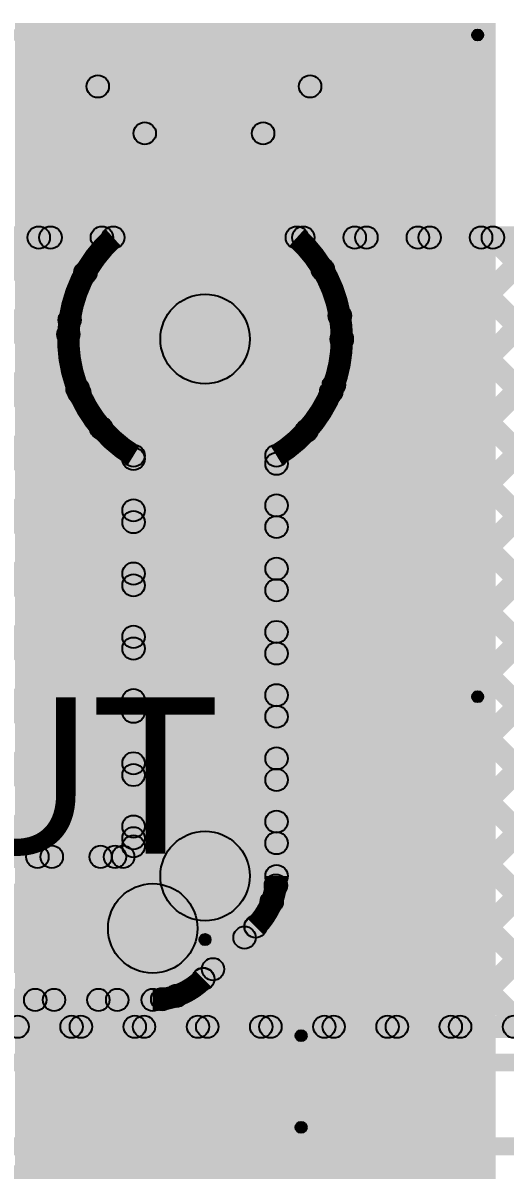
# Model space of a CAD drawing. Header units: millimetres. Extents: x -0.08 to 3.07, y -0.08 to 2.73.
# Drawn here: x 2.016 to 2.232, y 2.047 to 2.56 of the extents above; entities that cross this region are included whole.
import ezdxf

# ---------------------------------------------------------------- set-up
doc = ezdxf.new("R2010")
doc.units = ezdxf.units.MM
doc.header["$MEASUREMENT"] = 0
for name, color, linetype in [('BottomLayer', 5, 'Continuous'), ('BottomSolder', 6, 'Continuous'), ('PadHoleLayer', 156, 'Continuous'), ('TopLayer', 1, 'Continuous'), ('TopOverlay', 2, 'Continuous'), ('TopPaste', 8, 'Continuous'), ('TopSolder', 216, 'Continuous')]:
    doc.layers.add(name, color=color, linetype=linetype)

# ---------------------------------------------------------------- blocks, each defined once
blk = doc.blocks.new('UWX1E101MCL1GB_29')
at = {"layer": 'TopLayer'}
for points in [[(-0.03937, 0.06496), (-0.03937, -0.06496), (-0.24803, -0.06496), (-0.24803, 0.06496)], [(0.24803, 0.06496), (0.24803, -0.06496), (0.03937, -0.06496), (0.03937, 0.06496)]]:
    blk.add_hatch(color=1, dxfattribs=at).paths.add_polyline_path(points)
at = {"layer": 'TopOverlay'}
for points in [[(-0.12577, 0.17177), (-0.12223, 0.16823), (-0.16523, 0.12523), (-0.16877, 0.12877)], [(0.168, 0.1725), (0.168, 0.1675), (-0.124, 0.1675), (-0.124, 0.1725)], [(0.1655, 0.17), (0.1705, 0.17), (0.1705, 0.081), (0.1655, 0.081)], [(-0.1695, 0.127), (-0.1645, 0.127), (-0.1645, 0.086), (-0.1695, 0.086)], [(-0.2105, 0.098), (-0.2055, 0.098), (-0.2055, 0.074), (-0.2105, 0.074)], [(-0.196, 0.0885), (-0.196, 0.0835), (-0.22, 0.0835), (-0.22, 0.0885)], [(0.1655, -0.081), (0.1705, -0.081), (0.1705, -0.17), (0.1655, -0.17)], [(-0.1695, -0.086), (-0.1645, -0.086), (-0.1645, -0.127), (-0.1695, -0.127)], [(-0.12223, -0.16823), (-0.12577, -0.17177), (-0.16877, -0.12877), (-0.16523, -0.12523)], [(0.168, -0.1675), (0.168, -0.1725), (-0.124, -0.1725), (-0.124, -0.1675)]]:
    blk.add_hatch(color=2, dxfattribs=at).paths.add_polyline_path(points)
h = blk.add_hatch(color=2, dxfattribs=at)
edge = h.paths.add_edge_path()
edge.add_arc((-0.124, 0.17), 0.0025, 0, 360)
h = blk.add_hatch(color=2, dxfattribs=at)
edge = h.paths.add_edge_path()
edge.add_arc((-0.124, 0.17), 0.0025, 0, 360)
h = blk.add_hatch(color=2, dxfattribs=at)
edge = h.paths.add_edge_path()
edge.add_arc((0.168, 0.17), 0.0025, 0, 360)
h = blk.add_hatch(color=2, dxfattribs=at)
edge = h.paths.add_edge_path()
edge.add_arc((0.168, 0.17), 0.0025, 0, 360)
h = blk.add_hatch(color=2, dxfattribs=at)
edge = h.paths.add_edge_path()
edge.add_arc((-0.167, 0.127), 0.0025, 0, 360)
h = blk.add_hatch(color=2, dxfattribs=at)
edge = h.paths.add_edge_path()
edge.add_arc((-0.167, 0.127), 0.0025, 0, 360)
h = blk.add_hatch(color=2, dxfattribs=at)
edge = h.paths.add_edge_path()
edge.add_arc((-0.208, 0.098), 0.0025, 0, 360)
h = blk.add_hatch(color=2, dxfattribs=at)
edge = h.paths.add_edge_path()
edge.add_arc((-0.22, 0.086), 0.0025, 0, 360)
h = blk.add_hatch(color=2, dxfattribs=at)
edge = h.paths.add_edge_path()
edge.add_arc((-0.196, 0.086), 0.0025, 0, 360)
h = blk.add_hatch(color=2, dxfattribs=at)
edge = h.paths.add_edge_path()
edge.add_arc((-0.167, 0.086), 0.0025, 0, 360)
h = blk.add_hatch(color=2, dxfattribs=at)
edge = h.paths.add_edge_path()
edge.add_arc((0.168, 0.081), 0.0025, 0, 360)
h = blk.add_hatch(color=2, dxfattribs=at)
edge = h.paths.add_edge_path()
edge.add_arc((-0.208, 0.074), 0.0025, 0, 360)
h = blk.add_hatch(color=2, dxfattribs=at)
edge = h.paths.add_edge_path()
edge.add_arc((0.168, -0.081), 0.0025, 0, 360)
h = blk.add_hatch(color=2, dxfattribs=at)
edge = h.paths.add_edge_path()
edge.add_arc((-0.167, -0.086), 0.0025, 0, 360)
h = blk.add_hatch(color=2, dxfattribs=at)
edge = h.paths.add_edge_path()
edge.add_arc((-0.167, -0.127), 0.0025, 0, 360)
h = blk.add_hatch(color=2, dxfattribs=at)
edge = h.paths.add_edge_path()
edge.add_arc((-0.167, -0.127), 0.0025, 0, 360)
h = blk.add_hatch(color=2, dxfattribs=at)
edge = h.paths.add_edge_path()
edge.add_arc((-0.124, -0.17), 0.0025, 0, 360)
h = blk.add_hatch(color=2, dxfattribs=at)
edge = h.paths.add_edge_path()
edge.add_arc((-0.124, -0.17), 0.0025, 0, 360)
h = blk.add_hatch(color=2, dxfattribs=at)
edge = h.paths.add_edge_path()
edge.add_arc((0.168, -0.17), 0.0025, 0, 360)
h = blk.add_hatch(color=2, dxfattribs=at)
edge = h.paths.add_edge_path()
edge.add_arc((0.168, -0.17), 0.0025, 0, 360)
at = {"layer": 'TopPaste'}
for points in [[(-0.03937, 0.06496), (-0.03937, -0.06496), (-0.24803, -0.06496), (-0.24803, 0.06496)], [(0.24803, 0.06496), (0.24803, -0.06496), (0.03937, -0.06496), (0.03937, 0.06496)]]:
    blk.add_hatch(color=8, dxfattribs=at).paths.add_polyline_path(points)
at = {"layer": 'TopSolder'}
for points in [[(-0.03537, 0.06896), (-0.03537, -0.06896), (-0.25203, -0.06896), (-0.25203, 0.06896)], [(0.25203, 0.06896), (0.25203, -0.06896), (0.03537, -0.06896), (0.03537, 0.06896)]]:
    blk.add_hatch(color=216, dxfattribs=at).paths.add_polyline_path(points)
at = {"layer": 'TopOverlay'}
for centre in [(-0.124, 0.17), (-0.124, 0.17), (0.168, 0.17), (0.168, 0.17), (-0.167, 0.127), (-0.167, 0.127), (-0.208, 0.098), (-0.22, 0.086), (-0.196, 0.086), (-0.167, 0.086), (0.168, 0.081), (-0.208, 0.074), (0.168, -0.081), (-0.167, -0.086), (-0.167, -0.127), (-0.167, -0.127), (-0.124, -0.17), (-0.124, -0.17), (0.168, -0.17), (0.168, -0.17)]:
    blk.add_circle(centre, 0.0025, dxfattribs=at)
blk = doc.blocks.new('WJ301V_5_0_3P_46')
at = {"layer": 'BottomLayer'}
h = blk.add_hatch(color=5, dxfattribs=at)
edge = h.paths.add_edge_path()
edge.add_arc((0, 0), 0.04921, 0, 360)
at = {"layer": 'BottomSolder'}
h = blk.add_hatch(color=6, dxfattribs=at)
edge = h.paths.add_edge_path()
edge.add_arc((0, 0), 0.05321, 0, 360)
at = {"layer": 'PadHoleLayer'}
h = blk.add_hatch(color=156, dxfattribs=at)
edge = h.paths.add_edge_path()
edge.add_arc((0, 0), 0.02559, 0, 360)
at = {"layer": 'TopLayer'}
h = blk.add_hatch(color=1, dxfattribs=at)
edge = h.paths.add_edge_path()
edge.add_arc((0, 0), 0.04921, 0, 360)
at = {"layer": 'TopOverlay'}
h = blk.add_hatch(color=2, dxfattribs=at)
edge = h.paths.add_edge_path()
edge.add_arc((-0.122, 0.16), 0.0025, 0, 360)
h = blk.add_hatch(color=2, dxfattribs=at)
edge = h.paths.add_edge_path()
edge.add_arc((-0.122, 0.16), 0.0025, 0, 360)
for points in [[(-0.1245, 0.16), (-0.1195, 0.16), (-0.1195, -0.136), (-0.1245, -0.136)], [(0.49213, 0.1625), (0.49213, 0.1575), (-0.122, 0.1575), (-0.122, 0.1625)], [(0.027, -0.087), (0.027, -0.097), (-0.026, -0.097), (-0.026, -0.087)], [(-0.02954, -0.08846), (-0.02246, -0.09554), (-0.04346, -0.11654), (-0.05054, -0.10946)], [(0.05154, -0.10946), (0.04446, -0.11654), (0.02346, -0.09554), (0.03054, -0.08846)], [(0.49213, -0.1335), (0.49213, -0.1385), (-0.122, -0.1385), (-0.122, -0.1335)]]:
    blk.add_hatch(color=2, dxfattribs=at).paths.add_polyline_path(points)
h = blk.add_hatch(color=2, dxfattribs=at)
edge = h.paths.add_edge_path()
edge.add_arc((-0.026, -0.092), 0.005, 0, 360)
h = blk.add_hatch(color=2, dxfattribs=at)
edge = h.paths.add_edge_path()
edge.add_arc((-0.026, -0.092), 0.005, 0, 360)
h = blk.add_hatch(color=2, dxfattribs=at)
edge = h.paths.add_edge_path()
edge.add_arc((0.027, -0.092), 0.005, 0, 360)
h = blk.add_hatch(color=2, dxfattribs=at)
edge = h.paths.add_edge_path()
edge.add_arc((0.027, -0.092), 0.005, 0, 360)
h = blk.add_hatch(color=2, dxfattribs=at)
edge = h.paths.add_edge_path()
edge.add_arc((-0.047, -0.113), 0.005, 0, 360)
h = blk.add_hatch(color=2, dxfattribs=at)
edge = h.paths.add_edge_path()
edge.add_arc((0.048, -0.113), 0.005, 0, 360)
h = blk.add_hatch(color=2, dxfattribs=at)
edge = h.paths.add_edge_path()
edge.add_arc((-0.122, -0.136), 0.0025, 0, 360)
h = blk.add_hatch(color=2, dxfattribs=at)
edge = h.paths.add_edge_path()
edge.add_arc((-0.122, -0.136), 0.0025, 0, 360)
at = {"layer": 'TopSolder'}
h = blk.add_hatch(color=216, dxfattribs=at)
edge = h.paths.add_edge_path()
edge.add_arc((0, 0), 0.05321, 0, 360)
at = {"layer": 'TopOverlay'}
for centre, radius in [((-0.122, 0.16), 0.0025), ((-0.122, 0.16), 0.0025), ((-0.026, -0.092), 0.005), ((-0.026, -0.092), 0.005), ((0.027, -0.092), 0.005), ((0.027, -0.092), 0.005), ((-0.047, -0.113), 0.005), ((0.048, -0.113), 0.005), ((-0.122, -0.136), 0.0025), ((-0.122, -0.136), 0.0025)]:
    blk.add_circle(centre, radius, dxfattribs=at)

msp = doc.modelspace()

# ---------------------------------------------------------------- hatches: boundary and pattern name
at = {"layer": 'BottomLayer'}
for points in [[(1.94223, 2.459), (1.94223, 2.469), (2.05692, 2.469), (2.05692, 2.459)], [(2.13908, 2.459), (2.13908, 2.469), (2.37278, 2.469), (2.37278, 2.459)], [(1.9268, 2.33187), (1.91973, 2.33895), (2.04832, 2.46754), (2.05539, 2.46046)], [(1.94044, 2.46046), (1.94751, 2.46754), (2.06954, 2.34551), (2.06246, 2.33844)], [(1.96295, 2.39631), (1.95588, 2.40338), (2.02003, 2.46754), (2.0271, 2.46046)], [(1.96873, 2.46046), (1.9758, 2.46754), (2.04526, 2.39807), (2.03819, 2.391)], [(1.99701, 2.46046), (2.00408, 2.46754), (2.04092, 2.4307), (2.03385, 2.42363)], [(2.0253, 2.46046), (2.03237, 2.46754), (2.04802, 2.45188), (2.04095, 2.44481)], [(2.13354, 2.22748), (2.12646, 2.23456), (2.35944, 2.46754), (2.36652, 2.46046)], [(2.13354, 2.34062), (2.12646, 2.34769), (2.24631, 2.46754), (2.25338, 2.46046)], [(2.13354, 2.31234), (2.12646, 2.31941), (2.27459, 2.46754), (2.28166, 2.46046)], [(2.13354, 2.31234), (2.12646, 2.31941), (2.27459, 2.46754), (2.28166, 2.46046)], [(2.13354, 2.25577), (2.12646, 2.26284), (2.33116, 2.46754), (2.33823, 2.46046)], [(2.13354, 2.28405), (2.12646, 2.29112), (2.30288, 2.46754), (2.30995, 2.46046)], [(2.13843, 2.46046), (2.1455, 2.46754), (2.4985, 2.11454), (2.49143, 2.10746)], [(2.15425, 2.44619), (2.14718, 2.45326), (2.16145, 2.46754), (2.16853, 2.46046)], [(2.15921, 2.39458), (2.15214, 2.40165), (2.21802, 2.46754), (2.22509, 2.46046)], [(2.16185, 2.42551), (2.15478, 2.43258), (2.18974, 2.46754), (2.19681, 2.46046)], [(2.16672, 2.46046), (2.17379, 2.46754), (2.52679, 2.11454), (2.51972, 2.10746)], [(2.195, 2.46046), (2.20207, 2.46754), (2.55507, 2.11454), (2.548, 2.10746)], [(2.21151, 2.10746), (2.20443, 2.11454), (2.55743, 2.46754), (2.56451, 2.46046)], [(2.22329, 2.46046), (2.23036, 2.46754), (2.58336, 2.11454), (2.57629, 2.10746)], [(2.13354, 2.1992), (2.12646, 2.20627), (2.34764, 2.42745), (2.35471, 2.42038)], [(1.92654, 2.30333), (1.91946, 2.3104), (2.03329, 2.42422), (2.04036, 2.41715)], [(2.15568, 2.41494), (2.16275, 2.42201), (2.47022, 2.11454), (2.46315, 2.10746)], [(1.95881, 2.41381), (1.96588, 2.42088), (2.06954, 2.31723), (2.06246, 2.31016)], [(2.118, 2.17843), (2.078, 2.17843), (2.078, 2.41862), (2.118, 2.41862)], [(2.13325, 2.17063), (2.12618, 2.1777), (2.35021, 2.40173), (2.35728, 2.39466)], [(1.92654, 2.27504), (1.91946, 2.28211), (2.03739, 2.40004), (2.04446, 2.39297)], [(1.95372, 2.39062), (1.96079, 2.39769), (2.06954, 2.28895), (2.06246, 2.28187)], [(2.15091, 2.39141), (2.15799, 2.39848), (2.44194, 2.11454), (2.43486, 2.10746)], [(1.86324, 2.18346), (1.85617, 2.19054), (2.04797, 2.38234), (2.05504, 2.37527)], [(2.09837, 2.10746), (2.0913, 2.11454), (2.35996, 2.3832), (2.36703, 2.37613)], [(2.13994, 2.37411), (2.14701, 2.38118), (2.41365, 2.11454), (2.40658, 2.10746)], [(1.94254, 2.37351), (1.94961, 2.38058), (2.06954, 2.26066), (2.06246, 2.25359)], [(1.89153, 2.18346), (1.88445, 2.19054), (2.06246, 2.36855), (2.06954, 2.36147)], [(1.9266, 2.36117), (1.93367, 2.36824), (2.06954, 2.23238), (2.06246, 2.22531)], [(2.071, 2.19169), (2.061, 2.19169), (2.061, 2.36644), (2.071, 2.36644)], [(2.12665, 2.10746), (2.11958, 2.11454), (2.37459, 2.36955), (2.38166, 2.36248)], [(2.135, 2.17843), (2.125, 2.17843), (2.125, 2.36644), (2.135, 2.36644)], [(2.12646, 2.3593), (2.13354, 2.36637), (2.38537, 2.11454), (2.3783, 2.10746)], [(2.15494, 2.10746), (2.14787, 2.11454), (2.39431, 2.36098), (2.40138, 2.35391)], [(2.18322, 2.10746), (2.17615, 2.11454), (2.42259, 2.36097), (2.42966, 2.3539)], [(1.91981, 2.33968), (1.92688, 2.34675), (2.06954, 2.20409), (2.06246, 2.19702)], [(1.91981, 2.18346), (1.91274, 2.19054), (2.06246, 2.34026), (2.06954, 2.33319)], [(2.12646, 2.33101), (2.13354, 2.33808), (2.35708, 2.11454), (2.35001, 2.10746)], [(1.91951, 2.31169), (1.92658, 2.31876), (2.05481, 2.19054), (2.04774, 2.18346)], [(1.94809, 2.18346), (1.94102, 2.19054), (2.06246, 2.31198), (2.06954, 2.30491)], [(2.12646, 2.30273), (2.13354, 2.3098), (2.3288, 2.11454), (2.32173, 2.10746)], [(1.91946, 2.28345), (1.92654, 2.29052), (2.02652, 2.19054), (2.01945, 2.18346)], [(1.97638, 2.18346), (1.96931, 2.19054), (2.06246, 2.28369), (2.06954, 2.27662)], [(2.12646, 2.27444), (2.13354, 2.28151), (2.30051, 2.11454), (2.29344, 2.10746)], [(2.00466, 2.18346), (1.99759, 2.19054), (2.06246, 2.25541), (2.06954, 2.24834)], [(2.00466, 2.18346), (1.99759, 2.19054), (2.06246, 2.25541), (2.06954, 2.24834)], [(2.12646, 2.24616), (2.13354, 2.25323), (2.27223, 2.11454), (2.26516, 2.10746)], [(2.03295, 2.18346), (2.02588, 2.19054), (2.06246, 2.22712), (2.06954, 2.22005)], [(2.12646, 2.21787), (2.13354, 2.22495), (2.24395, 2.11454), (2.23687, 2.10746)], [(2.06123, 2.18346), (2.05416, 2.19054), (2.06246, 2.19884), (2.06954, 2.19177)], [(2.12646, 2.18959), (2.13354, 2.19666), (2.21566, 2.11454), (2.20859, 2.10746)], [(1.638, 2.182), (1.638, 2.192), (2.06131, 2.192), (2.06131, 2.182)], [(2.06485, 2.18346), (2.05778, 2.19054), (2.06246, 2.19522), (2.06954, 2.18815)], [(2.08871, 2.14086), (2.06043, 2.16914), (2.08386, 2.19257), (2.11214, 2.16429)], [(1.638, 2.135), (1.638, 2.175), (2.07457, 2.175), (2.07457, 2.135)], [(2.12434, 2.16343), (2.13141, 2.1705), (2.18738, 2.11454), (2.18031, 2.10746)], [(2.10076, 2.12886), (2.09369, 2.13594), (2.11706, 2.15931), (2.12414, 2.15224)], [(2.11215, 2.14733), (2.11923, 2.1544), (2.15909, 2.11454), (2.15202, 2.10746)], [(2.09801, 2.13319), (2.10508, 2.14026), (2.13081, 2.11454), (2.12374, 2.10746)], [(1.65125, 2.118), (1.65125, 2.128), (2.07457, 2.128), (2.07457, 2.118)], [(1.9986, 2.11946), (2.00567, 2.12654), (2.01767, 2.11454), (2.0106, 2.10746)], [(2.01352, 2.10746), (2.00644, 2.11454), (2.01844, 2.12654), (2.02552, 2.11946)], [(2.02688, 2.11946), (2.03396, 2.12654), (2.04596, 2.11454), (2.03888, 2.10746)], [(2.0418, 2.10746), (2.03473, 2.11454), (2.04673, 2.12654), (2.0538, 2.11946)], [(2.05517, 2.11946), (2.06224, 2.12654), (2.07424, 2.11454), (2.06717, 2.10746)], [(2.07008, 2.10746), (2.06301, 2.11454), (2.0753, 2.12682), (2.08237, 2.11975)], [(2.08164, 2.12127), (2.08871, 2.12835), (2.10252, 2.11454), (2.09545, 2.10746)], [(1.72416, 2.106), (1.72416, 2.116), (2.58521, 2.116), (2.58521, 2.106)], [(1.72416, 2.091), (1.72416, 2.099), (2.58521, 2.099), (2.58521, 2.091)], [(1.73752, 2.05352), (1.73752, 2.06152), (2.60148, 2.06152), (2.60148, 2.05352)]]:
    msp.add_hatch(color=5, dxfattribs=at).paths.add_polyline_path(points)
h = msp.add_hatch(color=5, dxfattribs=at)
edge = h.paths.add_edge_path()
edge.add_arc((2.02357, 2.464), 0.005, 0, 360)
h = msp.add_hatch(color=5, dxfattribs=at)
edge = h.paths.add_edge_path()
edge.add_arc((2.02883, 2.464), 0.005, 0, 360)
h = msp.add_hatch(color=5, dxfattribs=at)
edge = h.paths.add_edge_path()
edge.add_arc((2.05185, 2.464), 0.005, 0, 360)
h = msp.add_hatch(color=5, dxfattribs=at)
edge = h.paths.add_edge_path()
edge.add_arc((2.05692, 2.464), 0.005, 0, 360)
h = msp.add_hatch(color=5, dxfattribs=at)
edge = h.paths.add_edge_path()
edge.add_arc((2.05692, 2.464), 0.005, 0, 360)
h = msp.add_hatch(color=5, dxfattribs=at)
edge = h.paths.add_edge_path()
edge.add_arc((2.13908, 2.464), 0.005, 0, 360)
h = msp.add_hatch(color=5, dxfattribs=at)
edge = h.paths.add_edge_path()
edge.add_arc((2.13908, 2.464), 0.005, 0, 360)
h = msp.add_hatch(color=5, dxfattribs=at)
edge = h.paths.add_edge_path()
edge.add_arc((2.14197, 2.464), 0.005, 0, 360)
h = msp.add_hatch(color=5, dxfattribs=at)
edge = h.paths.add_edge_path()
edge.add_arc((2.16499, 2.464), 0.005, 0, 360)
h = msp.add_hatch(color=5, dxfattribs=at)
edge = h.paths.add_edge_path()
edge.add_arc((2.17025, 2.464), 0.005, 0, 360)
h = msp.add_hatch(color=5, dxfattribs=at)
edge = h.paths.add_edge_path()
edge.add_arc((2.19327, 2.464), 0.005, 0, 360)
h = msp.add_hatch(color=5, dxfattribs=at)
edge = h.paths.add_edge_path()
edge.add_arc((2.19854, 2.464), 0.005, 0, 360)
h = msp.add_hatch(color=5, dxfattribs=at)
edge = h.paths.add_edge_path()
edge.add_arc((2.22156, 2.464), 0.005, 0, 360)
h = msp.add_hatch(color=5, dxfattribs=at)
edge = h.paths.add_edge_path()
edge.add_arc((2.22682, 2.464), 0.005, 0, 360)
h = msp.add_hatch(color=5, dxfattribs=at)
edge = h.paths.add_edge_path()
edge.add_arc((2.04449, 2.44834), 0.005, 0, 360)
h = msp.add_hatch(color=5, dxfattribs=at)
edge = h.paths.add_edge_path()
edge.add_arc((2.15072, 2.44973), 0.005, 0, 360)
h = msp.add_hatch(color=5, dxfattribs=at)
edge = h.paths.add_edge_path()
edge.add_arc((2.098, 2.41862), 0.02, 0, 360)
h = msp.add_hatch(color=5, dxfattribs=at)
edge = h.paths.add_edge_path()
edge.add_arc((2.03739, 2.42716), 0.005, 0, 360)
h = msp.add_hatch(color=5, dxfattribs=at)
edge = h.paths.add_edge_path()
edge.add_arc((2.15832, 2.42904), 0.005, 0, 360)
h = msp.add_hatch(color=5, dxfattribs=at)
edge = h.paths.add_edge_path()
edge.add_arc((2.03682, 2.42069), 0.005, 0, 360)
h = msp.add_hatch(color=5, dxfattribs=at)
edge = h.paths.add_edge_path()
edge.add_arc((2.15921, 2.41862), 0.005, 0, 360)
h = msp.add_hatch(color=5, dxfattribs=at)
edge = h.paths.add_edge_path()
edge.add_arc((2.15921, 2.41862), 0.005, 0, 360)
h = msp.add_hatch(color=5, dxfattribs=at)
edge = h.paths.add_edge_path()
edge.add_arc((2.15921, 2.41847), 0.005, 0, 360)
h = msp.add_hatch(color=5, dxfattribs=at)
edge = h.paths.add_edge_path()
edge.add_arc((2.04092, 2.3965), 0.005, 0, 360)
h = msp.add_hatch(color=5, dxfattribs=at)
edge = h.paths.add_edge_path()
edge.add_arc((2.15568, 2.39812), 0.005, 0, 360)
h = msp.add_hatch(color=5, dxfattribs=at)
edge = h.paths.add_edge_path()
edge.add_arc((2.04172, 2.39454), 0.005, 0, 360)
h = msp.add_hatch(color=5, dxfattribs=at)
edge = h.paths.add_edge_path()
edge.add_arc((2.15445, 2.39495), 0.005, 0, 360)
h = msp.add_hatch(color=5, dxfattribs=at)
edge = h.paths.add_edge_path()
edge.add_arc((2.05151, 2.3788), 0.005, 0, 360)
h = msp.add_hatch(color=5, dxfattribs=at)
edge = h.paths.add_edge_path()
edge.add_arc((2.14347, 2.37764), 0.005, 0, 360)
h = msp.add_hatch(color=5, dxfattribs=at)
edge = h.paths.add_edge_path()
edge.add_arc((2.066, 2.36644), 0.005, 0, 360)
h = msp.add_hatch(color=5, dxfattribs=at)
edge = h.paths.add_edge_path()
edge.add_arc((2.066, 2.36644), 0.005, 0, 360)
h = msp.add_hatch(color=5, dxfattribs=at)
edge = h.paths.add_edge_path()
edge.add_arc((2.13, 2.36644), 0.005, 0, 360)
h = msp.add_hatch(color=5, dxfattribs=at)
edge = h.paths.add_edge_path()
edge.add_arc((2.13, 2.36644), 0.005, 0, 360)
h = msp.add_hatch(color=5, dxfattribs=at)
edge = h.paths.add_edge_path()
edge.add_arc((2.066, 2.36501), 0.005, 0, 360)
h = msp.add_hatch(color=5, dxfattribs=at)
edge = h.paths.add_edge_path()
edge.add_arc((2.13, 2.36283), 0.005, 0, 360)
h = msp.add_hatch(color=5, dxfattribs=at)
edge = h.paths.add_edge_path()
edge.add_arc((2.066, 2.34198), 0.005, 0, 360)
h = msp.add_hatch(color=5, dxfattribs=at)
edge = h.paths.add_edge_path()
edge.add_arc((2.13, 2.34416), 0.005, 0, 360)
h = msp.add_hatch(color=5, dxfattribs=at)
edge = h.paths.add_edge_path()
edge.add_arc((2.066, 2.33673), 0.005, 0, 360)
h = msp.add_hatch(color=5, dxfattribs=at)
edge = h.paths.add_edge_path()
edge.add_arc((2.13, 2.33455), 0.005, 0, 360)
h = msp.add_hatch(color=5, dxfattribs=at)
edge = h.paths.add_edge_path()
edge.add_arc((2.13, 2.31587), 0.005, 0, 360)
h = msp.add_hatch(color=5, dxfattribs=at)
edge = h.paths.add_edge_path()
edge.add_arc((2.13, 2.31587), 0.005, 0, 360)
h = msp.add_hatch(color=5, dxfattribs=at)
edge = h.paths.add_edge_path()
edge.add_arc((2.066, 2.31369), 0.005, 0, 360)
h = msp.add_hatch(color=5, dxfattribs=at)
edge = h.paths.add_edge_path()
edge.add_arc((2.066, 2.30844), 0.005, 0, 360)
h = msp.add_hatch(color=5, dxfattribs=at)
edge = h.paths.add_edge_path()
edge.add_arc((2.13, 2.30626), 0.005, 0, 360)
h = msp.add_hatch(color=5, dxfattribs=at)
edge = h.paths.add_edge_path()
edge.add_arc((2.066, 2.28541), 0.005, 0, 360)
h = msp.add_hatch(color=5, dxfattribs=at)
edge = h.paths.add_edge_path()
edge.add_arc((2.13, 2.28759), 0.005, 0, 360)
h = msp.add_hatch(color=5, dxfattribs=at)
edge = h.paths.add_edge_path()
edge.add_arc((2.066, 2.28016), 0.005, 0, 360)
h = msp.add_hatch(color=5, dxfattribs=at)
edge = h.paths.add_edge_path()
edge.add_arc((2.13, 2.27798), 0.005, 0, 360)
h = msp.add_hatch(color=5, dxfattribs=at)
edge = h.paths.add_edge_path()
edge.add_arc((2.13, 2.2593), 0.005, 0, 360)
h = msp.add_hatch(color=5, dxfattribs=at)
edge = h.paths.add_edge_path()
edge.add_arc((2.066, 2.25713), 0.005, 0, 360)
h = msp.add_hatch(color=5, dxfattribs=at)
edge = h.paths.add_edge_path()
edge.add_arc((2.066, 2.25187), 0.005, 0, 360)
h = msp.add_hatch(color=5, dxfattribs=at)
edge = h.paths.add_edge_path()
edge.add_arc((2.066, 2.25187), 0.005, 0, 360)
h = msp.add_hatch(color=5, dxfattribs=at)
edge = h.paths.add_edge_path()
edge.add_arc((2.13, 2.24969), 0.005, 0, 360)
h = msp.add_hatch(color=5, dxfattribs=at)
edge = h.paths.add_edge_path()
edge.add_arc((2.066, 2.22884), 0.005, 0, 360)
h = msp.add_hatch(color=5, dxfattribs=at)
edge = h.paths.add_edge_path()
edge.add_arc((2.13, 2.23102), 0.005, 0, 360)
h = msp.add_hatch(color=5, dxfattribs=at)
edge = h.paths.add_edge_path()
edge.add_arc((2.066, 2.22359), 0.005, 0, 360)
h = msp.add_hatch(color=5, dxfattribs=at)
edge = h.paths.add_edge_path()
edge.add_arc((2.13, 2.22141), 0.005, 0, 360)
h = msp.add_hatch(color=5, dxfattribs=at)
edge = h.paths.add_edge_path()
edge.add_arc((2.13, 2.20274), 0.005, 0, 360)
h = msp.add_hatch(color=5, dxfattribs=at)
edge = h.paths.add_edge_path()
edge.add_arc((2.066, 2.20056), 0.005, 0, 360)
h = msp.add_hatch(color=5, dxfattribs=at)
edge = h.paths.add_edge_path()
edge.add_arc((2.066, 2.1953), 0.005, 0, 360)
h = msp.add_hatch(color=5, dxfattribs=at)
edge = h.paths.add_edge_path()
edge.add_arc((2.066, 2.19169), 0.005, 0, 360)
h = msp.add_hatch(color=5, dxfattribs=at)
edge = h.paths.add_edge_path()
edge.add_arc((2.066, 2.19169), 0.005, 0, 360)
h = msp.add_hatch(color=5, dxfattribs=at)
edge = h.paths.add_edge_path()
edge.add_arc((2.098, 2.17843), 0.02, 0, 360)
h = msp.add_hatch(color=5, dxfattribs=at)
edge = h.paths.add_edge_path()
edge.add_arc((2.098, 2.17843), 0.02, 0, 360)
h = msp.add_hatch(color=5, dxfattribs=at)
edge = h.paths.add_edge_path()
edge.add_arc((2.13, 2.19313), 0.005, 0, 360)
h = msp.add_hatch(color=5, dxfattribs=at)
edge = h.paths.add_edge_path()
edge.add_arc((2.02299, 2.187), 0.005, 0, 360)
h = msp.add_hatch(color=5, dxfattribs=at)
edge = h.paths.add_edge_path()
edge.add_arc((2.02941, 2.187), 0.005, 0, 360)
h = msp.add_hatch(color=5, dxfattribs=at)
edge = h.paths.add_edge_path()
edge.add_arc((2.05127, 2.187), 0.005, 0, 360)
h = msp.add_hatch(color=5, dxfattribs=at)
edge = h.paths.add_edge_path()
edge.add_arc((2.0577, 2.187), 0.005, 0, 360)
h = msp.add_hatch(color=5, dxfattribs=at)
edge = h.paths.add_edge_path()
edge.add_arc((2.06131, 2.187), 0.005, 0, 360)
h = msp.add_hatch(color=5, dxfattribs=at)
edge = h.paths.add_edge_path()
edge.add_arc((2.06131, 2.187), 0.005, 0, 360)
h = msp.add_hatch(color=5, dxfattribs=at)
edge = h.paths.add_edge_path()
edge.add_arc((2.13, 2.17843), 0.005, 0, 360)
h = msp.add_hatch(color=5, dxfattribs=at)
edge = h.paths.add_edge_path()
edge.add_arc((2.13, 2.17843), 0.005, 0, 360)
h = msp.add_hatch(color=5, dxfattribs=at)
edge = h.paths.add_edge_path()
edge.add_arc((2.13, 2.17843), 0.005, 0, 360)
h = msp.add_hatch(color=5, dxfattribs=at)
edge = h.paths.add_edge_path()
edge.add_arc((2.12971, 2.17417), 0.005, 0, 360)
h = msp.add_hatch(color=5, dxfattribs=at)
edge = h.paths.add_edge_path()
edge.add_arc((2.07457, 2.155), 0.02, 0, 360)
h = msp.add_hatch(color=5, dxfattribs=at)
edge = h.paths.add_edge_path()
edge.add_arc((2.07457, 2.155), 0.02, 0, 360)
h = msp.add_hatch(color=5, dxfattribs=at)
edge = h.paths.add_edge_path()
edge.add_arc((2.12788, 2.16697), 0.005, 0, 360)
h = msp.add_hatch(color=5, dxfattribs=at)
edge = h.paths.add_edge_path()
edge.add_arc((2.1206, 2.15578), 0.005, 0, 360)
h = msp.add_hatch(color=5, dxfattribs=at)
edge = h.paths.add_edge_path()
edge.add_arc((2.1206, 2.15578), 0.005, 0, 360)
h = msp.add_hatch(color=5, dxfattribs=at)
edge = h.paths.add_edge_path()
edge.add_arc((2.12063, 2.1558), 0.005, 0, 360)
h = msp.add_hatch(color=5, dxfattribs=at)
edge = h.paths.add_edge_path()
edge.add_arc((2.11569, 2.15087), 0.005, 0, 360)
h = msp.add_hatch(color=5, dxfattribs=at)
edge = h.paths.add_edge_path()
edge.add_arc((2.10155, 2.13672), 0.005, 0, 360)
h = msp.add_hatch(color=5, dxfattribs=at)
edge = h.paths.add_edge_path()
edge.add_arc((2.0972, 2.13237), 0.005, 0, 360)
h = msp.add_hatch(color=5, dxfattribs=at)
edge = h.paths.add_edge_path()
edge.add_arc((2.09722, 2.1324), 0.005, 0, 360)
h = msp.add_hatch(color=5, dxfattribs=at)
edge = h.paths.add_edge_path()
edge.add_arc((2.09722, 2.1324), 0.005, 0, 360)
h = msp.add_hatch(color=5, dxfattribs=at)
edge = h.paths.add_edge_path()
edge.add_arc((2.08518, 2.12481), 0.005, 0, 360)
h = msp.add_hatch(color=5, dxfattribs=at)
edge = h.paths.add_edge_path()
edge.add_arc((2.02198, 2.123), 0.005, 0, 360)
h = msp.add_hatch(color=5, dxfattribs=at)
edge = h.paths.add_edge_path()
edge.add_arc((2.03042, 2.123), 0.005, 0, 360)
h = msp.add_hatch(color=5, dxfattribs=at)
edge = h.paths.add_edge_path()
edge.add_arc((2.05026, 2.123), 0.005, 0, 360)
h = msp.add_hatch(color=5, dxfattribs=at)
edge = h.paths.add_edge_path()
edge.add_arc((2.0587, 2.123), 0.005, 0, 360)
h = msp.add_hatch(color=5, dxfattribs=at)
edge = h.paths.add_edge_path()
edge.add_arc((2.07457, 2.123), 0.005, 0, 360)
h = msp.add_hatch(color=5, dxfattribs=at)
edge = h.paths.add_edge_path()
edge.add_arc((2.07457, 2.123), 0.005, 0, 360)
h = msp.add_hatch(color=5, dxfattribs=at)
edge = h.paths.add_edge_path()
edge.add_arc((2.07457, 2.123), 0.005, 0, 360)
h = msp.add_hatch(color=5, dxfattribs=at)
edge = h.paths.add_edge_path()
edge.add_arc((2.07883, 2.12329), 0.005, 0, 360)
h = msp.add_hatch(color=5, dxfattribs=at)
edge = h.paths.add_edge_path()
edge.add_arc((2.01414, 2.111), 0.005, 0, 360)
h = msp.add_hatch(color=5, dxfattribs=at)
edge = h.paths.add_edge_path()
edge.add_arc((2.03826, 2.111), 0.005, 0, 360)
h = msp.add_hatch(color=5, dxfattribs=at)
edge = h.paths.add_edge_path()
edge.add_arc((2.04242, 2.111), 0.005, 0, 360)
h = msp.add_hatch(color=5, dxfattribs=at)
edge = h.paths.add_edge_path()
edge.add_arc((2.06655, 2.111), 0.005, 0, 360)
h = msp.add_hatch(color=5, dxfattribs=at)
edge = h.paths.add_edge_path()
edge.add_arc((2.0707, 2.111), 0.005, 0, 360)
h = msp.add_hatch(color=5, dxfattribs=at)
edge = h.paths.add_edge_path()
edge.add_arc((2.09483, 2.111), 0.005, 0, 360)
h = msp.add_hatch(color=5, dxfattribs=at)
edge = h.paths.add_edge_path()
edge.add_arc((2.09899, 2.111), 0.005, 0, 360)
h = msp.add_hatch(color=5, dxfattribs=at)
edge = h.paths.add_edge_path()
edge.add_arc((2.12312, 2.111), 0.005, 0, 360)
h = msp.add_hatch(color=5, dxfattribs=at)
edge = h.paths.add_edge_path()
edge.add_arc((2.12727, 2.111), 0.005, 0, 360)
h = msp.add_hatch(color=5, dxfattribs=at)
edge = h.paths.add_edge_path()
edge.add_arc((2.1514, 2.111), 0.005, 0, 360)
h = msp.add_hatch(color=5, dxfattribs=at)
edge = h.paths.add_edge_path()
edge.add_arc((2.15556, 2.111), 0.005, 0, 360)
h = msp.add_hatch(color=5, dxfattribs=at)
edge = h.paths.add_edge_path()
edge.add_arc((2.17969, 2.111), 0.005, 0, 360)
h = msp.add_hatch(color=5, dxfattribs=at)
edge = h.paths.add_edge_path()
edge.add_arc((2.18384, 2.111), 0.005, 0, 360)
h = msp.add_hatch(color=5, dxfattribs=at)
edge = h.paths.add_edge_path()
edge.add_arc((2.20797, 2.111), 0.005, 0, 360)
h = msp.add_hatch(color=5, dxfattribs=at)
edge = h.paths.add_edge_path()
edge.add_arc((2.21213, 2.111), 0.005, 0, 360)
h = msp.add_hatch(color=5, dxfattribs=at)
edge = h.paths.add_edge_path()
edge.add_arc((2.23625, 2.111), 0.005, 0, 360)
at = {"layer": 'TopLayer'}
msp.add_hatch(color=1, dxfattribs=at).paths.add_polyline_path([(2.013, 1.608), (2.228, 1.608), (2.228, 2.56), (2.013, 2.56)])

# ---------------------------------------------------------------- linework, layer by layer
at = {"layer": 'BottomLayer', "const_width": 0.01}
for points in [[(2.066, 2.36644, -0.500366), (2.05692, 2.464)], [(2.13908, 2.464, -0.211852), (2.15921, 2.41862)], [(2.15921, 2.41862, -0.260862), (2.13, 2.36644)], [(2.13, 2.17843, -0.199231), (2.1206, 2.15578)], [(2.13, 2.17843, -0.198912), (2.12063, 2.1558)], [(2.09722, 2.1324, -0.199231), (2.07457, 2.123)], [(2.0972, 2.13237, -0.198912), (2.07457, 2.123)]]:
    msp.add_lwpolyline(points, format="xyb", dxfattribs=at)
at = {"layer": 'BottomLayer'}
for centre, radius in [((2.02357, 2.464), 0.005), ((2.02883, 2.464), 0.005), ((2.05185, 2.464), 0.005), ((2.05692, 2.464), 0.005), ((2.05692, 2.464), 0.005), ((2.13908, 2.464), 0.005), ((2.13908, 2.464), 0.005), ((2.14197, 2.464), 0.005), ((2.16499, 2.464), 0.005), ((2.17025, 2.464), 0.005), ((2.19327, 2.464), 0.005), ((2.19854, 2.464), 0.005), ((2.22156, 2.464), 0.005), ((2.22682, 2.464), 0.005), ((2.04449, 2.44834), 0.005), ((2.15072, 2.44973), 0.005), ((2.098, 2.41862), 0.02), ((2.03739, 2.42716), 0.005), ((2.15832, 2.42904), 0.005), ((2.03682, 2.42069), 0.005), ((2.15921, 2.41862), 0.005), ((2.15921, 2.41862), 0.005), ((2.15921, 2.41847), 0.005), ((2.04092, 2.3965), 0.005), ((2.15568, 2.39812), 0.005), ((2.04172, 2.39454), 0.005), ((2.15445, 2.39495), 0.005), ((2.05151, 2.3788), 0.005), ((2.14347, 2.37764), 0.005), ((2.066, 2.36644), 0.005), ((2.066, 2.36644), 0.005), ((2.13, 2.36644), 0.005), ((2.13, 2.36644), 0.005), ((2.066, 2.36501), 0.005), ((2.13, 2.36283), 0.005), ((2.066, 2.34198), 0.005), ((2.13, 2.34416), 0.005), ((2.066, 2.33673), 0.005), ((2.13, 2.33455), 0.005), ((2.13, 2.31587), 0.005), ((2.13, 2.31587), 0.005), ((2.066, 2.31369), 0.005), ((2.066, 2.30844), 0.005), ((2.13, 2.30626), 0.005), ((2.066, 2.28541), 0.005), ((2.13, 2.28759), 0.005), ((2.066, 2.28016), 0.005), ((2.13, 2.27798), 0.005), ((2.13, 2.2593), 0.005), ((2.066, 2.25713), 0.005), ((2.066, 2.25187), 0.005), ((2.066, 2.25187), 0.005), ((2.13, 2.24969), 0.005), ((2.066, 2.22884), 0.005), ((2.13, 2.23102), 0.005), ((2.066, 2.22359), 0.005), ((2.13, 2.22141), 0.005), ((2.13, 2.20274), 0.005), ((2.066, 2.20056), 0.005), ((2.066, 2.1953), 0.005), ((2.066, 2.19169), 0.005), ((2.066, 2.19169), 0.005), ((2.098, 2.17843), 0.02), ((2.098, 2.17843), 0.02), ((2.13, 2.19313), 0.005), ((2.02299, 2.187), 0.005), ((2.02941, 2.187), 0.005), ((2.05127, 2.187), 0.005), ((2.0577, 2.187), 0.005), ((2.06131, 2.187), 0.005), ((2.06131, 2.187), 0.005), ((2.13, 2.17843), 0.005), ((2.13, 2.17843), 0.005), ((2.13, 2.17843), 0.005), ((2.12971, 2.17417), 0.005), ((2.07457, 2.155), 0.02), ((2.07457, 2.155), 0.02), ((2.12788, 2.16697), 0.005), ((2.1206, 2.15578), 0.005), ((2.1206, 2.15578), 0.005), ((2.12063, 2.1558), 0.005), ((2.11569, 2.15087), 0.005), ((2.10155, 2.13672), 0.005), ((2.0972, 2.13237), 0.005), ((2.09722, 2.1324), 0.005), ((2.09722, 2.1324), 0.005), ((2.08518, 2.12481), 0.005), ((2.02198, 2.123), 0.005), ((2.03042, 2.123), 0.005), ((2.05026, 2.123), 0.005), ((2.0587, 2.123), 0.005), ((2.07457, 2.123), 0.005), ((2.07457, 2.123), 0.005), ((2.07457, 2.123), 0.005), ((2.07883, 2.12329), 0.005), ((2.01414, 2.111), 0.005), ((2.03826, 2.111), 0.005), ((2.04242, 2.111), 0.005), ((2.06655, 2.111), 0.005), ((2.0707, 2.111), 0.005), ((2.09483, 2.111), 0.005), ((2.09899, 2.111), 0.005), ((2.12312, 2.111), 0.005), ((2.12727, 2.111), 0.005), ((2.1514, 2.111), 0.005), ((2.15556, 2.111), 0.005), ((2.17969, 2.111), 0.005), ((2.18384, 2.111), 0.005), ((2.20797, 2.111), 0.005), ((2.21213, 2.111), 0.005), ((2.23625, 2.111), 0.005)]:
    msp.add_circle(centre, radius, dxfattribs=at)

# ---------------------------------------------------------------- block references
at = {"rotation": 180}
for name, p in [('WJ301V_5_0_3P_46', (2.098, 2.41862)), ('UWX1E101MCL1GB_29', (1.974, 1.98))]:
    msp.add_blockref(name, p, dxfattribs=at)

# ---------------------------------------------------------------- texts
at = {"layer": 'TopOverlay'}
msp.add_text('12V_INPUT', height=0.07, rotation=360, dxfattribs=at).set_placement((1.605, 2.18836))

doc.saveas('drawing.dxf')
